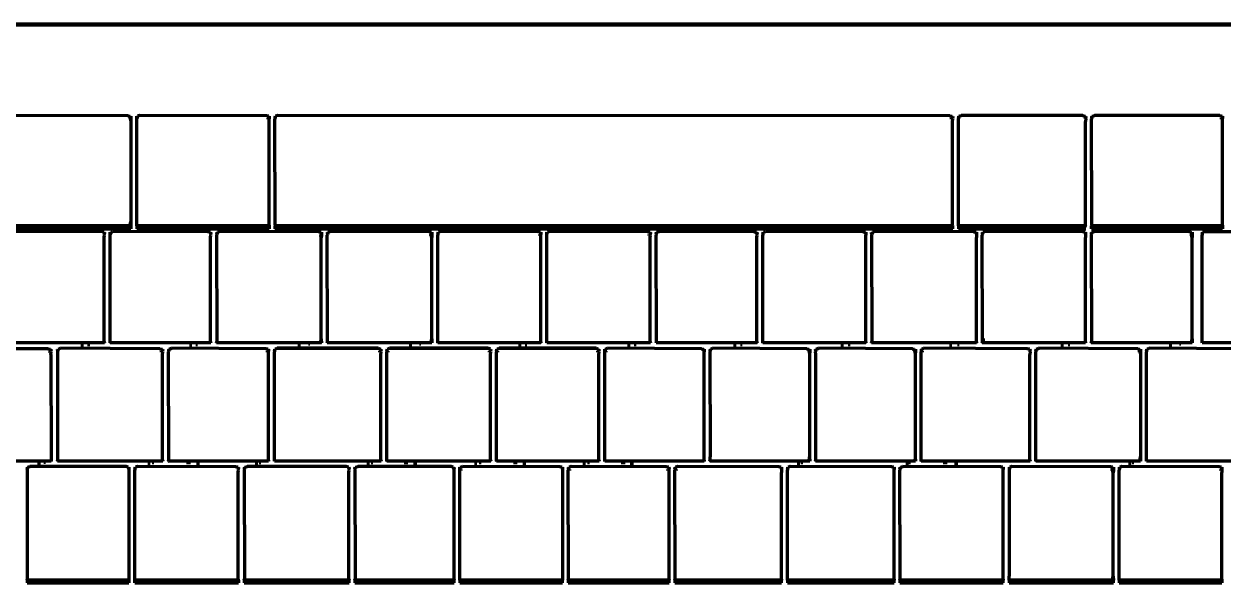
# Model space of a CAD drawing. Header units: millimetres. Extents: x 4307 to 31003, y 2809 to 20009.
# Drawn here: x 11537.9 to 11681.6, y 9545.3 to 9612.3 of the extents above; entities that cross this region are included whole.
import ezdxf

# ---------------------------------------------------------------- set-up
doc = ezdxf.new("R2010")
doc.units = ezdxf.units.MM
doc.layers.add('ProfileEdges', color=7, linetype='Continuous')

msp = doc.modelspace()

# ---------------------------------------------------------------- linework, layer by layer
for p, q in [((11535.55, 9601.26), (11550.34, 9601.29)), ((11550.55, 9601.24), (11550.68, 9601.25)), ((11550.68, 9600.92), (11550.6, 9600.92)), ((11551.37, 9601.25), (11551.45, 9601.26)), ((11551.45, 9600.92), (11551.37, 9600.92)), ((11551.45, 9601.26), (11566.91, 9601.29)), ((11567.25, 9600.92), (11566.91, 9600.92)), ((11567.16, 9601.26), (11567.25, 9601.25)), ((11567.93, 9601.25), (11568.02, 9601.26)), ((11568.02, 9601.26), (11648.82, 9601.29)), ((11649.16, 9600.92), (11648.82, 9600.92)), ((11649.07, 9601.26), (11649.16, 9601.25)), ((11649.84, 9601.25), (11649.93, 9601.26)), ((11649.93, 9601.26), (11665.03, 9601.26)), ((11665.03, 9601.26), (11665.12, 9601.25)), ((11665.12, 9600.92), (11665.03, 9600.92)), ((11665.8, 9601.25), (11665.89, 9601.26)), ((11665.89, 9601.26), (11681.41, 9601.26)), ((11681.5, 9600.92), (11681.16, 9600.92)), ((11681.41, 9601.26), (11681.5, 9601.25)), ((11547.15, 9587.34), (11547.41, 9587.34)), ((11547.41, 9587.34), (11547.5, 9587.34)), ((11547.5, 9587), (11547.41, 9587)), ((11548.18, 9587.34), (11548.27, 9587.34)), ((11548.27, 9587), (11548.18, 9587)), ((11559.91, 9587.34), (11560.17, 9587.34)), ((11560.17, 9587.34), (11560.25, 9587.34)), ((11560.25, 9587), (11560.17, 9587)), ((11560.94, 9587.34), (11561.03, 9587.34)), ((11561.03, 9587), (11560.94, 9587)), ((11573.17, 9587.34), (11573.43, 9587.34)), ((11573.51, 9587), (11573.42, 9587)), ((11573.43, 9587.34), (11573.51, 9587.34)), ((11574.2, 9587.34), (11574.28, 9587.34)), ((11586.41, 9587.34), (11586.67, 9587.34)), ((11586.67, 9587), (11586.41, 9587)), ((11586.67, 9587.34), (11586.75, 9587.34)), ((11586.75, 9587), (11586.67, 9587)), ((11587.44, 9587.34), (11587.52, 9587.34)), ((11587.52, 9587.34), (11587.78, 9587.34)), ((11599.47, 9587.34), (11599.73, 9587.34)), ((11599.81, 9587), (11599.47, 9587)), ((11599.73, 9587.34), (11599.81, 9587.34)), ((11600.5, 9587.34), (11600.58, 9587.34)), ((11600.58, 9587.34), (11600.84, 9587.34)), ((11612.6, 9587.34), (11612.85, 9587.34)), ((11612.94, 9587), (11612.6, 9587)), ((11612.85, 9587.34), (11612.94, 9587.34)), ((11613.62, 9587.34), (11613.71, 9587.34)), ((11613.71, 9587), (11613.62, 9587)), ((11613.71, 9587.34), (11613.97, 9587.34)), ((11625.37, 9587.34), (11625.62, 9587.34)), ((11625.62, 9587.34), (11625.71, 9587.34)), ((11625.71, 9587), (11625.62, 9587)), ((11626.39, 9587.34), (11626.48, 9587.34)), ((11626.48, 9587), (11626.39, 9587)), ((11638.43, 9587.34), (11638.68, 9587.34)), ((11638.68, 9587.34), (11638.77, 9587.34)), ((11638.77, 9587), (11638.68, 9587)), ((11639.45, 9587.34), (11639.54, 9587.34)), ((11639.54, 9587), (11639.45, 9587)), ((11651.68, 9587.34), (11651.94, 9587.34)), ((11651.94, 9587.34), (11652.03, 9587.34)), ((11652.03, 9587), (11651.94, 9587)), ((11652.71, 9587.34), (11652.8, 9587.34)), ((11652.8, 9587.34), (11653.06, 9587.34)), ((11664.74, 9587.34), (11665, 9587.34)), ((11665, 9587.34), (11665.09, 9587.34)), ((11665.09, 9587), (11665, 9587)), ((11665.77, 9587.34), (11665.86, 9587.34)), ((11665.86, 9587.34), (11666.12, 9587.34)), ((11677.53, 9587.34), (11677.68, 9587.34)), ((11677.74, 9587.32), (11677.87, 9587.34)), ((11677.87, 9587), (11677.8, 9587)), ((11679.05, 9587.34), (11679.14, 9587.34)), ((11679.05, 9587), (11679.14, 9587)), ((11679.14, 9587.34), (11679.39, 9587.34)), ((11540.76, 9573.01), (11541.1, 9573.01)), ((11541.01, 9573.34), (11541.1, 9573.34)), ((11541.89, 9573.34), (11541.98, 9573.34)), ((11541.98, 9573.34), (11554.15, 9573.38)), ((11554.49, 9573.01), (11554.15, 9573.01)), ((11554.41, 9573.34), (11554.49, 9573.34)), ((11555.18, 9573.34), (11555.26, 9573.34)), ((11555.26, 9573.01), (11555.18, 9573.01)), ((11555.26, 9573.34), (11566.84, 9573.38)), ((11567.18, 9573.01), (11566.84, 9573.01)), ((11567.1, 9573.34), (11567.18, 9573.34)), ((11567.87, 9573.34), (11567.95, 9573.34)), ((11567.95, 9573.01), (11567.87, 9573.01)), ((11567.95, 9573.34), (11580.57, 9573.34)), ((11580.66, 9573.01), (11580.31, 9573.01)), ((11580.57, 9573.34), (11580.66, 9573.34)), ((11581.34, 9573.34), (11581.43, 9573.34)), ((11581.68, 9573.01), (11581.34, 9573.01)), ((11581.43, 9573.34), (11593.71, 9573.34)), ((11593.8, 9573.01), (11593.45, 9573.01)), ((11593.71, 9573.34), (11593.8, 9573.34)), ((11594.48, 9573.34), (11594.57, 9573.34)), ((11594.82, 9573.01), (11594.48, 9573.01)), ((11594.57, 9573.34), (11606.69, 9573.34)), ((11606.78, 9573.01), (11606.43, 9573.01)), ((11606.69, 9573.34), (11606.78, 9573.34)), ((11607.46, 9573.34), (11607.55, 9573.34)), ((11607.8, 9573.01), (11607.46, 9573.01)), ((11607.55, 9573.34), (11619.04, 9573.38)), ((11619.3, 9573.34), (11619.39, 9573.34)), ((11619.39, 9573.01), (11619.3, 9573.01)), ((11620.07, 9573.34), (11620.16, 9573.34)), ((11620.16, 9573.34), (11631.7, 9573.38)), ((11631.91, 9573.32), (11632.04, 9573.34)), ((11632.04, 9573.01), (11631.97, 9573.01)), ((11632.73, 9573.34), (11632.81, 9573.34)), ((11632.81, 9573.01), (11632.73, 9573.01)), ((11632.81, 9573.34), (11644.35, 9573.38)), ((11644.56, 9573.32), (11644.69, 9573.34)), ((11644.69, 9573.01), (11644.62, 9573.01)), ((11645.38, 9573.34), (11645.46, 9573.34)), ((11645.72, 9573.01), (11645.38, 9573.01)), ((11645.46, 9573.34), (11658.1, 9573.38)), ((11658.35, 9573.34), (11658.44, 9573.34)), ((11658.44, 9573.01), (11658.35, 9573.01)), ((11659.12, 9573.34), (11659.21, 9573.34)), ((11659.21, 9573.01), (11659.12, 9573.01)), ((11659.21, 9573.34), (11671.34, 9573.38)), ((11671.61, 9573.01), (11671.34, 9573.01)), ((11671.56, 9573.32), (11671.68, 9573.34)), ((11671.68, 9573.01), (11671.61, 9573.01)), ((11672.37, 9573.34), (11672.46, 9573.34)), ((11672.46, 9573.01), (11672.37, 9573.01)), ((11672.46, 9573.34), (11684.06, 9573.38)), ((11538.22, 9559.17), (11538.31, 9559.17)), ((11538.22, 9558.84), (11538.31, 9558.84)), ((11538.31, 9559.17), (11550.36, 9559.17)), ((11550.36, 9559.17), (11550.44, 9559.17)), ((11551.13, 9559.17), (11551.21, 9559.17)), ((11551.21, 9558.84), (11551.13, 9558.84)), ((11551.21, 9559.17), (11563.22, 9559.21)), ((11563.48, 9559.17), (11563.56, 9559.17)), ((11563.56, 9558.84), (11563.48, 9558.84)), ((11564.25, 9559.17), (11564.33, 9559.17)), ((11564.33, 9559.17), (11576.74, 9559.17)), ((11576.74, 9559.17), (11576.82, 9559.17)), ((11576.82, 9558.84), (11576.74, 9558.84)), ((11577.51, 9559.17), (11577.59, 9559.17)), ((11577.59, 9558.84), (11577.51, 9558.84)), ((11577.59, 9559.17), (11589.31, 9559.17)), ((11589.31, 9559.17), (11589.4, 9559.17)), ((11590.08, 9559.17), (11590.17, 9559.17)), ((11590.43, 9558.84), (11590.08, 9558.84)), ((11590.17, 9559.17), (11602.07, 9559.21)), ((11602.32, 9559.17), (11602.41, 9559.17)), ((11603.09, 9559.17), (11603.18, 9559.17)), ((11603.44, 9558.84), (11603.09, 9558.84)), ((11603.18, 9559.17), (11614.84, 9559.21)), ((11615.1, 9558.84), (11614.84, 9558.84)), ((11615.1, 9559.17), (11615.18, 9559.17)), ((11615.87, 9559.17), (11615.95, 9559.17)), ((11616.21, 9558.84), (11615.87, 9558.84)), ((11615.95, 9559.17), (11628.32, 9559.21)), ((11628.58, 9559.17), (11628.66, 9559.17)), ((11628.66, 9558.84), (11628.58, 9558.84)), ((11629.35, 9559.17), (11629.43, 9559.17)), ((11629.44, 9558.84), (11629.35, 9558.84)), ((11629.43, 9559.17), (11641.81, 9559.21)), ((11642.07, 9559.17), (11642.16, 9559.17)), ((11642.16, 9558.84), (11642.07, 9558.84)), ((11642.84, 9559.17), (11642.93, 9559.17)), ((11642.93, 9558.84), (11642.84, 9558.84)), ((11642.93, 9559.17), (11654.89, 9559.21)), ((11655.14, 9559.17), (11655.23, 9559.17)), ((11655.23, 9558.84), (11655.14, 9558.84)), ((11655.92, 9559.17), (11656, 9559.17)), ((11656, 9558.84), (11655.92, 9558.84)), ((11656, 9559.17), (11668.08, 9559.21)), ((11668.33, 9558.84), (11668.08, 9558.84)), ((11668.33, 9559.17), (11668.42, 9559.17)), ((11668.42, 9558.84), (11668.33, 9558.84)), ((11669.1, 9559.17), (11669.19, 9559.17)), ((11669.19, 9558.84), (11669.1, 9558.84)), ((11669.19, 9559.17), (11681.08, 9559.21)), ((11681.42, 9558.84), (11681.08, 9558.84)), ((11681.34, 9559.17), (11681.42, 9559.17))]:
    msp.add_line(p, q)
at = {"layer": 'ProfileEdges', "lineweight": 211}
for p, q in [((11508.37, 9612.3), (11807.25, 9612.3)), ((11508.49, 9612.19), (11807.13, 9612.19)), ((11550.34, 9601.29), (11535.81, 9601.35)), ((11550.34, 9601.29), (11550.55, 9601.24)), ((11550.6, 9601.01), (11550.55, 9601.24)), ((11550.6, 9601.01), (11550.6, 9600.92)), ((11550.6, 9600.92), (11550.66, 9600.62)), ((11550.68, 9600.92), (11550.66, 9600.62)), ((11550.68, 9601.25), (11550.68, 9600.92)), ((11551.39, 9600.99), (11551.37, 9601.25)), ((11551.37, 9600.92), (11551.39, 9600.99)), ((11551.39, 9588.2), (11551.37, 9600.92)), ((11551.45, 9601.26), (11551.39, 9600.99)), ((11551.71, 9601.35), (11551.45, 9601.26)), ((11566.91, 9601.29), (11551.71, 9601.35)), ((11567.16, 9601.26), (11566.91, 9601.29)), ((11567.23, 9600.99), (11567.16, 9601.26)), ((11567.25, 9601.25), (11567.23, 9600.99)), ((11567.23, 9600.99), (11567.25, 9600.92)), ((11567.23, 9600.62), (11567.25, 9600.92)), ((11567.93, 9601.25), (11567.95, 9600.99)), ((11567.95, 9600.99), (11567.93, 9600.92)), ((11567.95, 9588.2), (11567.93, 9600.92)), ((11567.95, 9600.99), (11568.02, 9601.26)), ((11568.28, 9601.35), (11568.02, 9601.26)), ((11648.82, 9601.29), (11568.28, 9601.35)), ((11648.82, 9601.29), (11649.07, 9601.26)), ((11649.14, 9600.99), (11649.07, 9601.26)), ((11649.16, 9601.25), (11649.14, 9600.99)), ((11649.16, 9600.92), (11649.14, 9600.99)), ((11649.14, 9600.62), (11649.16, 9600.92)), ((11649.84, 9601.25), (11649.87, 9600.99)), ((11649.87, 9600.99), (11649.84, 9600.92)), ((11649.87, 9588.58), (11649.84, 9600.92)), ((11649.87, 9600.99), (11649.93, 9601.26)), ((11649.93, 9601.26), (11650.19, 9601.35)), ((11664.77, 9601.35), (11650.19, 9601.35)), ((11664.77, 9601.35), (11665.03, 9601.26)), ((11665.09, 9600.99), (11665.03, 9601.26)), ((11665.12, 9601.25), (11665.09, 9600.99)), ((11665.09, 9600.99), (11665.12, 9600.92)), ((11665.12, 9600.92), (11665.09, 9600.62)), ((11665.8, 9601.25), (11665.82, 9600.99)), ((11665.82, 9600.99), (11665.8, 9600.92)), ((11665.82, 9588.58), (11665.8, 9600.92)), ((11665.82, 9600.99), (11665.89, 9601.26)), ((11665.89, 9601.26), (11666.14, 9601.35)), ((11681.16, 9601.35), (11666.14, 9601.35)), ((11681.16, 9601.35), (11681.41, 9601.26)), ((11681.48, 9600.99), (11681.41, 9601.26)), ((11681.5, 9601.25), (11681.48, 9600.99)), ((11681.5, 9600.92), (11681.48, 9600.99)), ((11681.48, 9600.62), (11681.5, 9600.92)), ((11550.66, 9600.62), (11550.66, 9588.58)), ((11567.23, 9588.2), (11567.23, 9600.62)), ((11649.14, 9588.2), (11649.14, 9600.62)), ((11665.09, 9588.2), (11665.09, 9600.62)), ((11681.48, 9588.2), (11681.48, 9600.62)), ((11550.6, 9588.09), (11535.54, 9588.09)), ((11550.6, 9588.28), (11550.66, 9588.58)), ((11550.6, 9588.28), (11550.6, 9588.09)), ((11550.6, 9587.94), (11550.6, 9588.09)), ((11550.68, 9588.09), (11550.6, 9588.09)), ((11550.66, 9588.58), (11550.68, 9588.09)), ((11550.68, 9588.09), (11550.68, 9587.75)), ((11551.37, 9588.09), (11551.39, 9588.2)), ((11551.37, 9588.09), (11551.37, 9587.75)), ((11551.42, 9588.09), (11551.37, 9588.09)), ((11551.39, 9588.2), (11551.42, 9588.09)), ((11551.42, 9588.09), (11551.45, 9587.94)), ((11567.2, 9588.09), (11551.42, 9588.09)), ((11567.16, 9587.94), (11567.2, 9588.09)), ((11567.2, 9588.09), (11567.23, 9588.2)), ((11567.25, 9588.09), (11567.2, 9588.09)), ((11567.23, 9588.2), (11567.25, 9588.09)), ((11567.25, 9588.09), (11567.25, 9587.75)), ((11567.93, 9588.09), (11567.95, 9588.2)), ((11567.93, 9588.09), (11567.93, 9587.75)), ((11568.01, 9588.09), (11567.93, 9588.09)), ((11568.01, 9588.09), (11567.95, 9588.2)), ((11568.06, 9587.96), (11568.01, 9588.09)), ((11649.11, 9588.09), (11568.01, 9588.09)), ((11568.28, 9587.85), (11568.06, 9587.96)), ((11649.07, 9587.94), (11649.11, 9588.09)), ((11649.11, 9588.09), (11649.14, 9588.2)), ((11649.16, 9588.09), (11649.11, 9588.09)), ((11649.14, 9588.2), (11649.16, 9588.09)), ((11649.16, 9587.75), (11649.16, 9588.09)), ((11649.84, 9588.09), (11649.87, 9588.2)), ((11649.84, 9588.09), (11649.84, 9587.75)), ((11649.89, 9588.09), (11649.84, 9588.09)), ((11649.87, 9588.2), (11649.87, 9588.58)), ((11649.87, 9588.2), (11649.89, 9588.09)), ((11649.89, 9588.09), (11649.93, 9587.94)), ((11665.07, 9588.09), (11649.89, 9588.09)), ((11665.03, 9587.94), (11665.07, 9588.09)), ((11665.07, 9588.09), (11665.09, 9588.2)), ((11665.12, 9588.09), (11665.07, 9588.09)), ((11665.09, 9588.2), (11665.12, 9588.09)), ((11665.8, 9588.09), (11665.82, 9588.2)), ((11665.8, 9587.75), (11665.8, 9588.09)), ((11665.85, 9588.09), (11665.8, 9588.09)), ((11665.82, 9588.2), (11665.82, 9588.58)), ((11665.82, 9588.2), (11665.85, 9588.09)), ((11665.85, 9588.09), (11665.89, 9587.94)), ((11681.45, 9588.09), (11665.85, 9588.09)), ((11681.45, 9588.09), (11681.41, 9587.94)), ((11681.48, 9588.2), (11681.45, 9588.09)), ((11681.5, 9588.09), (11681.45, 9588.09)), ((11681.48, 9588.2), (11681.5, 9588.09)), ((11681.5, 9588.09), (11681.5, 9587.75)), ((11535.47, 9587.75), (11550.68, 9587.75)), ((11550.34, 9587.85), (11535.81, 9587.85)), ((11547.15, 9587.43), (11535.81, 9587.43)), ((11547.41, 9587.34), (11547.15, 9587.43)), ((11547.41, 9587.34), (11547.47, 9587.08)), ((11547.5, 9587.34), (11547.47, 9587.08)), ((11547.5, 9587), (11547.47, 9587.08)), ((11547.47, 9586.7), (11547.5, 9587)), ((11547.47, 9574.21), (11547.47, 9586.7)), ((11548.2, 9587.08), (11548.18, 9587.34)), ((11548.18, 9587), (11548.2, 9587.08)), ((11548.2, 9574.21), (11548.18, 9587)), ((11548.27, 9587.34), (11548.2, 9587.08)), ((11548.27, 9587.34), (11548.37, 9587.34)), ((11548.37, 9587.34), (11548.52, 9587.43)), ((11559.91, 9587.37), (11548.52, 9587.43)), ((11550.6, 9587.94), (11550.34, 9587.85)), ((11551.37, 9587.75), (11567.25, 9587.75)), ((11551.71, 9587.91), (11551.45, 9587.94)), ((11566.91, 9587.91), (11551.71, 9587.91)), ((11560.17, 9587.34), (11559.91, 9587.37)), ((11560.17, 9587.34), (11560.23, 9587.08)), ((11560.25, 9587.34), (11560.23, 9587.08)), ((11560.25, 9587), (11560.23, 9587.08)), ((11560.23, 9586.7), (11560.25, 9587)), ((11560.23, 9574.21), (11560.23, 9586.7)), ((11560.94, 9587.34), (11560.96, 9587.08)), ((11560.96, 9587.08), (11560.94, 9587)), ((11560.94, 9587), (11560.96, 9574.21)), ((11561.03, 9587.34), (11560.96, 9587.08)), ((11561.03, 9587.34), (11561.13, 9587.34)), ((11561.28, 9587.43), (11561.13, 9587.34)), ((11573.17, 9587.37), (11561.28, 9587.43)), ((11567.16, 9587.94), (11566.91, 9587.91)), ((11567.93, 9587.75), (11649.16, 9587.75)), ((11648.82, 9587.85), (11568.28, 9587.85)), ((11573.43, 9587.34), (11573.17, 9587.37)), ((11573.43, 9587.09), (11573.42, 9587)), ((11573.49, 9586.7), (11573.42, 9587)), ((11573.43, 9587.34), (11573.43, 9587.09)), ((11573.51, 9587), (11573.49, 9586.7)), ((11573.49, 9574.58), (11573.49, 9586.7)), ((11573.51, 9587.34), (11573.51, 9587)), ((11574.2, 9587.34), (11574.22, 9587.08)), ((11574.22, 9587.08), (11574.2, 9587)), ((11574.22, 9574.21), (11574.2, 9587)), ((11574.28, 9587.34), (11574.22, 9587.08)), ((11574.28, 9587.34), (11574.39, 9587.34)), ((11574.54, 9587.43), (11574.39, 9587.34)), ((11586.41, 9587.37), (11574.54, 9587.43)), ((11586.67, 9587.34), (11586.41, 9587.37)), ((11586.67, 9587), (11586.67, 9587.34)), ((11586.73, 9586.7), (11586.67, 9587)), ((11586.75, 9587), (11586.73, 9586.7)), ((11586.73, 9574.58), (11586.73, 9586.7)), ((11586.75, 9587.34), (11586.75, 9587)), ((11587.44, 9587.34), (11587.46, 9587.08)), ((11587.46, 9587.08), (11587.44, 9587)), ((11587.46, 9574.21), (11587.44, 9587)), ((11587.46, 9587.08), (11587.52, 9587.34)), ((11587.78, 9587.43), (11587.52, 9587.34)), ((11599.47, 9587.37), (11587.78, 9587.43)), ((11599.73, 9587.34), (11599.47, 9587.37)), ((11599.73, 9587.34), (11599.79, 9587.08)), ((11599.81, 9587.34), (11599.79, 9587.08)), ((11599.81, 9587), (11599.79, 9587.08)), ((11599.79, 9586.7), (11599.81, 9587)), ((11599.79, 9574.21), (11599.79, 9586.7)), ((11600.52, 9587.08), (11600.5, 9587.34)), ((11600.52, 9587.08), (11600.58, 9587.34)), ((11600.52, 9574.21), (11600.52, 9587.08)), ((11600.84, 9587.43), (11600.58, 9587.34)), ((11612.6, 9587.37), (11600.84, 9587.43)), ((11612.85, 9587.34), (11612.6, 9587.37)), ((11612.85, 9587.34), (11612.92, 9587.08)), ((11612.94, 9587.34), (11612.92, 9587.08)), ((11612.92, 9587.08), (11612.94, 9587)), ((11612.92, 9586.7), (11612.94, 9587)), ((11612.92, 9574.21), (11612.92, 9586.7)), ((11613.65, 9587.08), (11613.62, 9587.34)), ((11613.62, 9587), (11613.65, 9587.08)), ((11613.65, 9574.21), (11613.62, 9587)), ((11613.65, 9587.08), (11613.71, 9587.34)), ((11613.71, 9587.34), (11613.97, 9587.43)), ((11625.37, 9587.37), (11613.97, 9587.43)), ((11625.37, 9587.37), (11625.62, 9587.34)), ((11625.62, 9587.34), (11625.69, 9587.08)), ((11625.71, 9587.34), (11625.69, 9587.08)), ((11625.71, 9587), (11625.69, 9587.08)), ((11625.69, 9586.7), (11625.71, 9587)), ((11625.69, 9574.21), (11625.69, 9586.7)), ((11626.39, 9587.34), (11626.42, 9587.08)), ((11626.42, 9587.08), (11626.39, 9587)), ((11626.42, 9574.21), (11626.39, 9587)), ((11626.42, 9587.08), (11626.48, 9587.34)), ((11626.48, 9587.34), (11626.59, 9587.34)), ((11626.59, 9587.34), (11626.74, 9587.43)), ((11638.43, 9587.37), (11626.74, 9587.43)), ((11638.43, 9587.37), (11638.68, 9587.34)), ((11638.68, 9587.34), (11638.75, 9587.08)), ((11638.77, 9587.34), (11638.75, 9587.08)), ((11638.75, 9587.08), (11638.77, 9587)), ((11638.75, 9586.7), (11638.77, 9587)), ((11638.75, 9574.21), (11638.75, 9586.7)), ((11639.48, 9587.08), (11639.45, 9587.34)), ((11639.48, 9587.08), (11639.45, 9587)), ((11639.45, 9587), (11639.48, 9574.58)), ((11639.54, 9587.34), (11639.48, 9587.08)), ((11639.54, 9587.34), (11639.65, 9587.34)), ((11639.8, 9587.43), (11639.65, 9587.34)), ((11651.68, 9587.37), (11639.8, 9587.43)), ((11648.82, 9587.85), (11649.07, 9587.94)), ((11649.84, 9587.75), (11665.12, 9587.75)), ((11649.93, 9587.94), (11650.19, 9587.85)), ((11664.77, 9587.85), (11650.19, 9587.85)), ((11651.68, 9587.37), (11651.94, 9587.34)), ((11651.94, 9587.34), (11652.01, 9587.08)), ((11652.03, 9587.34), (11652.01, 9587.08)), ((11652.01, 9587.08), (11652.03, 9587)), ((11652.03, 9587), (11652.01, 9586.7)), ((11652.01, 9574.21), (11652.01, 9586.7)), ((11652.71, 9587.34), (11652.73, 9587.08)), ((11652.73, 9587.08), (11652.71, 9587)), ((11652.73, 9574.21), (11652.71, 9587)), ((11652.73, 9587.08), (11652.8, 9587.34)), ((11653.06, 9587.43), (11652.8, 9587.34)), ((11664.74, 9587.37), (11653.06, 9587.43)), ((11665, 9587.34), (11664.74, 9587.37)), ((11664.77, 9587.85), (11665.03, 9587.94)), ((11665, 9587.34), (11665.07, 9587.08)), ((11665.09, 9587.34), (11665.07, 9587.08)), ((11665.07, 9587.08), (11665.09, 9587)), ((11665.09, 9587), (11665.07, 9586.7)), ((11665.07, 9574.21), (11665.07, 9586.7)), ((11665.77, 9587.34), (11665.79, 9587.08)), ((11665.79, 9587.08), (11665.77, 9587)), ((11665.77, 9587), (11665.79, 9574.21)), ((11665.79, 9587.08), (11665.86, 9587.34)), ((11665.8, 9587.75), (11681.5, 9587.75)), ((11665.86, 9587.34), (11666.12, 9587.43)), ((11665.89, 9587.94), (11666.14, 9587.85)), ((11677.53, 9587.37), (11666.12, 9587.43)), ((11681.16, 9587.85), (11666.14, 9587.85)), ((11677.68, 9587.34), (11677.53, 9587.37)), ((11677.74, 9587.32), (11677.68, 9587.34)), ((11677.74, 9587.32), (11677.79, 9587.09)), ((11677.8, 9587), (11677.79, 9587.09)), ((11677.85, 9586.7), (11677.8, 9587)), ((11677.87, 9587), (11677.85, 9586.7)), ((11677.85, 9574.58), (11677.85, 9586.7)), ((11677.87, 9587.34), (11677.87, 9587)), ((11679.05, 9587.34), (11679.07, 9587.08)), ((11679.07, 9587.08), (11679.05, 9587)), ((11679.07, 9574.21), (11679.05, 9587)), ((11679.07, 9587.08), (11679.14, 9587.34)), ((11679.39, 9587.37), (11679.14, 9587.34)), ((11713.38, 9587.37), (11679.39, 9587.37)), ((11681.16, 9587.85), (11681.41, 9587.94)), ((11547.44, 9574.09), (11535.54, 9574.09)), ((11544.65, 9573.76), (11545, 9573.76)), ((11545.73, 9573.86), (11545.48, 9573.86)), ((11547.44, 9574.09), (11547.47, 9574.21)), ((11547.5, 9574.09), (11547.44, 9574.09)), ((11547.47, 9574.21), (11547.5, 9574.09)), ((11548.18, 9574.09), (11548.2, 9574.21)), ((11548.23, 9574.09), (11548.18, 9574.09)), ((11548.2, 9574.21), (11548.23, 9574.09)), ((11560.2, 9574.08), (11548.23, 9574.09)), ((11557.69, 9573.76), (11557.99, 9573.76)), ((11558.66, 9573.86), (11558.44, 9573.86)), ((11560.2, 9574.08), (11560.23, 9574.21)), ((11560.25, 9574.09), (11560.2, 9574.08)), ((11560.23, 9574.21), (11560.25, 9574.09)), ((11560.94, 9574.09), (11560.96, 9574.21)), ((11560.99, 9574.09), (11560.94, 9574.09)), ((11560.96, 9574.21), (11560.99, 9574.09)), ((11573.4, 9574.08), (11560.99, 9574.09)), ((11570.69, 9573.76), (11571, 9573.76)), ((11572.11, 9573.91), (11571.94, 9573.91)), ((11573.4, 9574.08), (11573.43, 9574.19)), ((11573.51, 9574.09), (11573.4, 9574.08)), ((11573.43, 9574.19), (11573.49, 9574.58)), ((11573.49, 9574.58), (11573.51, 9574.09)), ((11574.2, 9574.09), (11574.22, 9574.21)), ((11574.27, 9574.09), (11574.2, 9574.09)), ((11574.27, 9574.09), (11574.22, 9574.21)), ((11586.65, 9574.08), (11574.27, 9574.09)), ((11584.04, 9573.76), (11584.34, 9573.76)), ((11585.42, 9573.91), (11585.24, 9573.91)), ((11586.65, 9574.08), (11586.67, 9574.19)), ((11586.75, 9574.09), (11586.65, 9574.08)), ((11586.67, 9574.19), (11586.73, 9574.58)), ((11586.73, 9574.58), (11586.75, 9574.09)), ((11587.44, 9574.09), (11587.46, 9574.21)), ((11587.49, 9574.09), (11587.44, 9574.09)), ((11587.46, 9574.21), (11587.49, 9574.09)), ((11599.76, 9574.09), (11587.49, 9574.09)), ((11597.13, 9573.76), (11597.44, 9573.76)), ((11598.13, 9573.86), (11597.92, 9573.86)), ((11599.76, 9574.09), (11599.79, 9574.21)), ((11599.81, 9574.09), (11599.76, 9574.09)), ((11599.79, 9574.21), (11599.81, 9574.09)), ((11600.5, 9574.09), (11600.52, 9574.21)), ((11600.57, 9574.09), (11600.5, 9574.09)), ((11600.57, 9574.09), (11600.52, 9574.21)), ((11612.89, 9574.09), (11600.57, 9574.09)), ((11610.2, 9573.76), (11610.5, 9573.76)), ((11611.22, 9573.86), (11611, 9573.86)), ((11612.89, 9574.09), (11612.92, 9574.21)), ((11612.94, 9574.09), (11612.89, 9574.09)), ((11612.92, 9574.21), (11612.94, 9574.09)), ((11613.62, 9574.09), (11613.65, 9574.21)), ((11613.67, 9574.09), (11613.62, 9574.09)), ((11613.65, 9574.21), (11613.67, 9574.09)), ((11625.66, 9574.09), (11613.67, 9574.09)), ((11622.89, 9573.76), (11623.2, 9573.76)), ((11623.93, 9573.86), (11623.72, 9573.86)), ((11625.66, 9574.09), (11625.69, 9574.21)), ((11625.71, 9574.09), (11625.66, 9574.09)), ((11625.69, 9574.21), (11625.71, 9574.09)), ((11626.39, 9574.09), (11626.42, 9574.21)), ((11626.45, 9574.09), (11626.39, 9574.09)), ((11626.42, 9574.21), (11626.45, 9574.09)), ((11638.72, 9574.09), (11626.45, 9574.09)), ((11635.77, 9573.76), (11636.08, 9573.76)), ((11636.87, 9573.86), (11636.65, 9573.86)), ((11638.72, 9574.09), (11638.75, 9574.21)), ((11638.77, 9574.09), (11638.72, 9574.09)), ((11638.75, 9574.21), (11638.77, 9574.09)), ((11639.45, 9574.09), (11639.48, 9574.21)), ((11639.5, 9574.09), (11639.45, 9574.09)), ((11639.48, 9574.58), (11639.48, 9574.21)), ((11639.48, 9574.21), (11639.5, 9574.09)), ((11651.98, 9574.09), (11639.5, 9574.09)), ((11648.76, 9573.76), (11649.07, 9573.76)), ((11649.93, 9573.86), (11649.72, 9573.86)), ((11651.98, 9574.09), (11652.01, 9574.21)), ((11652.03, 9574.09), (11651.98, 9574.09)), ((11652.01, 9574.21), (11652.03, 9574.09)), ((11652.71, 9574.09), (11652.73, 9574.21)), ((11652.76, 9574.09), (11652.71, 9574.09)), ((11652.73, 9574.21), (11652.76, 9574.09)), ((11652.8, 9574.09), (11652.76, 9574.09)), ((11652.8, 9574.6), (11652.8, 9574.09)), ((11665.04, 9574.09), (11652.8, 9574.09)), ((11662.13, 9573.76), (11662.43, 9573.76)), ((11663.21, 9573.86), (11662.99, 9573.86)), ((11665.07, 9574.21), (11665.04, 9574.09)), ((11665.09, 9574.09), (11665.04, 9574.09)), ((11665.07, 9574.21), (11665.09, 9574.09)), ((11665.77, 9574.09), (11665.79, 9574.21)), ((11665.82, 9574.09), (11665.77, 9574.09)), ((11665.79, 9574.21), (11665.82, 9574.09)), ((11677.8, 9574.08), (11665.82, 9574.09)), ((11675.12, 9573.76), (11675.42, 9573.76)), ((11676.51, 9573.91), (11676.33, 9573.91)), ((11677.8, 9574.08), (11677.85, 9574.58)), ((11677.87, 9574.09), (11677.8, 9574.08)), ((11677.85, 9574.58), (11677.87, 9574.09)), ((11679.05, 9574.09), (11679.07, 9574.21)), ((11679.12, 9574.09), (11679.05, 9574.09)), ((11679.12, 9574.09), (11679.07, 9574.21)), ((11713.65, 9574.09), (11679.12, 9574.09)), ((11540.75, 9573.38), (11519.64, 9573.38)), ((11540.75, 9573.38), (11541.01, 9573.34)), ((11541.08, 9573.08), (11541.01, 9573.34)), ((11541.1, 9573.34), (11541.08, 9573.08)), ((11541.08, 9573.08), (11541.1, 9573.01)), ((11541.08, 9572.7), (11541.1, 9573.01)), ((11541.08, 9572.7), (11541.1, 9560.41)), ((11541.91, 9573.08), (11541.89, 9573.34)), ((11541.91, 9573.08), (11541.98, 9573.34)), ((11541.91, 9560.04), (11541.91, 9573.08)), ((11542.24, 9573.43), (11541.98, 9573.34)), ((11554.15, 9573.38), (11542.24, 9573.43)), ((11554.15, 9573.38), (11554.41, 9573.34)), ((11554.47, 9573.08), (11554.41, 9573.34)), ((11554.49, 9573.34), (11554.47, 9573.08)), ((11554.49, 9573.01), (11554.47, 9573.08)), ((11554.47, 9572.7), (11554.49, 9573.01)), ((11554.47, 9560.04), (11554.47, 9572.7)), ((11555.18, 9573.34), (11555.2, 9573.08)), ((11555.2, 9573.08), (11555.18, 9573.01)), ((11555.2, 9560.04), (11555.18, 9573.01)), ((11555.2, 9573.08), (11555.26, 9573.34)), ((11555.26, 9573.34), (11555.52, 9573.43)), ((11566.84, 9573.38), (11555.52, 9573.43)), ((11567.1, 9573.34), (11566.84, 9573.38)), ((11567.16, 9573.08), (11567.1, 9573.34)), ((11567.18, 9573.34), (11567.16, 9573.08)), ((11567.18, 9573.01), (11567.16, 9573.08)), ((11567.16, 9572.7), (11567.18, 9573.01)), ((11567.16, 9560.04), (11567.16, 9572.7)), ((11567.87, 9573.34), (11567.89, 9573.08)), ((11567.89, 9573.08), (11567.87, 9573.01)), ((11567.89, 9572.7), (11567.87, 9573.01)), ((11567.89, 9573.08), (11567.95, 9573.34)), ((11567.89, 9560.04), (11567.89, 9572.7)), ((11567.95, 9573.34), (11568.21, 9573.43)), ((11580.31, 9573.43), (11568.21, 9573.43)), ((11580.31, 9573.43), (11580.57, 9573.34)), ((11580.63, 9573.08), (11580.57, 9573.34)), ((11580.66, 9573.34), (11580.63, 9573.08)), ((11580.66, 9573.01), (11580.63, 9573.08)), ((11580.63, 9572.7), (11580.66, 9573.01)), ((11580.63, 9560.04), (11580.63, 9572.7)), ((11581.34, 9573.34), (11581.36, 9573.08)), ((11581.36, 9573.08), (11581.34, 9573.01)), ((11581.36, 9572.7), (11581.34, 9573.01)), ((11581.36, 9573.08), (11581.43, 9573.34)), ((11581.36, 9560.04), (11581.36, 9572.7)), ((11581.43, 9573.34), (11581.68, 9573.43)), ((11593.45, 9573.43), (11581.68, 9573.43)), ((11593.71, 9573.34), (11593.45, 9573.43)), ((11593.77, 9573.08), (11593.71, 9573.34)), ((11593.8, 9573.34), (11593.77, 9573.08)), ((11593.8, 9573.01), (11593.77, 9573.08)), ((11593.77, 9572.7), (11593.8, 9573.01)), ((11593.77, 9560.04), (11593.77, 9572.7)), ((11594.48, 9573.34), (11594.5, 9573.08)), ((11594.5, 9573.08), (11594.48, 9573.01)), ((11594.5, 9572.7), (11594.48, 9573.01)), ((11594.5, 9573.08), (11594.57, 9573.34)), ((11594.5, 9560.04), (11594.5, 9572.7)), ((11594.57, 9573.34), (11594.82, 9573.43)), ((11606.43, 9573.43), (11594.82, 9573.43)), ((11606.43, 9573.43), (11606.69, 9573.34)), ((11606.76, 9573.08), (11606.69, 9573.34)), ((11606.78, 9573.34), (11606.76, 9573.08)), ((11606.78, 9573.01), (11606.76, 9573.08)), ((11606.76, 9572.7), (11606.78, 9573.01)), ((11606.76, 9560.04), (11606.76, 9572.7)), ((11607.48, 9573.08), (11607.46, 9573.34)), ((11607.46, 9573.01), (11607.48, 9573.08)), ((11607.48, 9560.04), (11607.46, 9573.01)), ((11607.55, 9573.34), (11607.48, 9573.08)), ((11607.55, 9573.34), (11607.8, 9573.43)), ((11619.04, 9573.38), (11607.8, 9573.43)), ((11619.04, 9573.38), (11619.3, 9573.34)), ((11619.37, 9573.08), (11619.3, 9573.34)), ((11619.39, 9573.34), (11619.37, 9573.08)), ((11619.37, 9573.08), (11619.39, 9573.01)), ((11619.37, 9572.7), (11619.39, 9573.01)), ((11619.37, 9560.04), (11619.37, 9572.7)), ((11620.07, 9573.34), (11620.09, 9573.08)), ((11620.09, 9573.08), (11620.07, 9573.01)), ((11620.07, 9573.01), (11620.09, 9560.41)), ((11620.09, 9573.08), (11620.16, 9573.34)), ((11620.16, 9573.34), (11620.41, 9573.43)), ((11631.7, 9573.38), (11620.41, 9573.43)), ((11631.7, 9573.38), (11631.91, 9573.32)), ((11631.95, 9573.1), (11631.91, 9573.32)), ((11631.95, 9573.1), (11631.97, 9573.01)), ((11631.97, 9573.01), (11632.02, 9572.7)), ((11632.04, 9573.01), (11632.02, 9572.7)), ((11632.02, 9572.7), (11632.02, 9560.41)), ((11632.04, 9573.34), (11632.04, 9573.01)), ((11632.75, 9573.08), (11632.73, 9573.34)), ((11632.73, 9573.01), (11632.75, 9573.08)), ((11632.75, 9572.7), (11632.73, 9573.01)), ((11632.75, 9573.08), (11632.81, 9573.34)), ((11632.75, 9560.04), (11632.75, 9572.7)), ((11632.81, 9573.34), (11633.07, 9573.43)), ((11644.35, 9573.38), (11633.07, 9573.43)), ((11644.35, 9573.38), (11644.56, 9573.32)), ((11644.61, 9573.1), (11644.56, 9573.32)), ((11644.61, 9573.1), (11644.62, 9573.01)), ((11644.62, 9573.01), (11644.67, 9572.7)), ((11644.69, 9573.01), (11644.67, 9572.7)), ((11644.67, 9572.7), (11644.67, 9560.41)), ((11644.69, 9573.34), (11644.69, 9573.01)), ((11645.38, 9573.34), (11645.4, 9573.08)), ((11645.4, 9573.08), (11645.38, 9573.01)), ((11645.4, 9560.04), (11645.38, 9573.01)), ((11645.46, 9573.34), (11645.4, 9573.08)), ((11645.72, 9573.43), (11645.46, 9573.34)), ((11658.1, 9573.38), (11645.72, 9573.43)), ((11658.35, 9573.34), (11658.1, 9573.38)), ((11658.35, 9573.34), (11658.42, 9573.08)), ((11658.44, 9573.34), (11658.42, 9573.08)), ((11658.42, 9573.08), (11658.44, 9573.01)), ((11658.44, 9573.01), (11658.42, 9572.7)), ((11658.42, 9560.04), (11658.42, 9572.7)), ((11659.12, 9573.34), (11659.14, 9573.08)), ((11659.14, 9573.08), (11659.12, 9573.01)), ((11659.14, 9572.7), (11659.12, 9573.01)), ((11659.14, 9573.08), (11659.21, 9573.34)), ((11659.14, 9560.04), (11659.14, 9572.7)), ((11659.21, 9573.34), (11659.47, 9573.43)), ((11671.34, 9573.38), (11659.47, 9573.43)), ((11671.34, 9573.38), (11671.56, 9573.32)), ((11671.6, 9573.1), (11671.56, 9573.32)), ((11671.6, 9573.1), (11671.61, 9573.01)), ((11671.61, 9573.01), (11671.66, 9572.7)), ((11671.68, 9573.01), (11671.66, 9572.7)), ((11671.66, 9572.7), (11671.66, 9560.41)), ((11671.68, 9573.34), (11671.68, 9573.01)), ((11672.37, 9573.34), (11672.39, 9573.08)), ((11672.39, 9573.08), (11672.37, 9573.01)), ((11672.39, 9572.7), (11672.37, 9573.01)), ((11672.39, 9573.08), (11672.46, 9573.34)), ((11672.39, 9560.04), (11672.39, 9572.7)), ((11672.46, 9573.34), (11672.71, 9573.43)), ((11684.06, 9573.38), (11672.71, 9573.43)), ((11541.06, 9559.91), (11519.39, 9559.92)), ((11538.31, 9559.17), (11538.57, 9559.26)), ((11550.1, 9559.26), (11538.57, 9559.26)), ((11539.83, 9559.59), (11539.49, 9559.59)), ((11540.42, 9559.74), (11540.24, 9559.74)), ((11541.06, 9559.91), (11541.1, 9560.04)), ((11541.12, 9559.92), (11541.06, 9559.91)), ((11541.1, 9560.41), (11541.1, 9560.04)), ((11541.1, 9560.04), (11541.12, 9559.92)), ((11541.89, 9559.92), (11541.91, 9560.04)), ((11541.94, 9559.92), (11541.89, 9559.92)), ((11541.91, 9560.04), (11541.94, 9559.92)), ((11554.44, 9559.91), (11541.94, 9559.92)), ((11550.36, 9559.17), (11550.1, 9559.26)), ((11551.47, 9559.26), (11551.21, 9559.17)), ((11563.22, 9559.21), (11551.47, 9559.26)), ((11552.69, 9559.59), (11552.99, 9559.59)), ((11553.43, 9559.69), (11553.22, 9559.69)), ((11554.47, 9560.04), (11554.44, 9559.91)), ((11554.49, 9559.92), (11554.44, 9559.91)), ((11554.47, 9560.04), (11554.49, 9559.92)), ((11555.18, 9559.92), (11555.2, 9560.04)), ((11555.18, 9559.92), (11555.18, 9559.87)), ((11555.23, 9559.92), (11555.18, 9559.92)), ((11555.2, 9560.04), (11555.23, 9559.92)), ((11555.23, 9559.92), (11555.24, 9559.86)), ((11567.13, 9559.91), (11555.23, 9559.92)), ((11557.82, 9559.69), (11557.35, 9559.69)), ((11558.53, 9559.59), (11558.91, 9559.59)), ((11564.33, 9559.17), (11564.59, 9559.26)), ((11576.48, 9559.26), (11564.59, 9559.26)), ((11565.57, 9559.59), (11565.88, 9559.59)), ((11566.26, 9559.69), (11566.04, 9559.69)), ((11567.16, 9560.04), (11567.13, 9559.91)), ((11567.18, 9559.92), (11567.13, 9559.91)), ((11567.16, 9560.04), (11567.18, 9559.92)), ((11567.87, 9559.92), (11567.89, 9560.04)), ((11567.94, 9559.92), (11567.87, 9559.92)), ((11567.94, 9559.92), (11567.89, 9560.04)), ((11580.6, 9559.91), (11567.94, 9559.92)), ((11576.74, 9559.17), (11576.48, 9559.26)), ((11577.59, 9559.17), (11577.85, 9559.26)), ((11589.06, 9559.26), (11577.85, 9559.26)), ((11578.95, 9559.59), (11579.25, 9559.59)), ((11579.67, 9559.69), (11579.45, 9559.69)), ((11580.63, 9560.04), (11580.6, 9559.91)), ((11580.66, 9559.92), (11580.6, 9559.91)), ((11580.63, 9560.04), (11580.66, 9559.92)), ((11581.34, 9559.92), (11581.36, 9560.04)), ((11581.34, 9559.92), (11581.34, 9559.86)), ((11581.41, 9559.92), (11581.34, 9559.92)), ((11581.41, 9559.92), (11581.36, 9560.04)), ((11581.44, 9559.85), (11581.41, 9559.92)), ((11593.74, 9559.91), (11581.41, 9559.92)), ((11583.88, 9559.69), (11583.41, 9559.69)), ((11584.55, 9559.59), (11584.93, 9559.59)), ((11589.31, 9559.17), (11589.06, 9559.26)), ((11590.17, 9559.17), (11590.43, 9559.26)), ((11602.07, 9559.21), (11590.43, 9559.26)), ((11591.84, 9559.59), (11592.14, 9559.59)), ((11592.63, 9559.69), (11592.41, 9559.69)), ((11593.77, 9560.04), (11593.74, 9559.91)), ((11593.8, 9559.92), (11593.74, 9559.91)), ((11593.77, 9560.04), (11593.8, 9559.92)), ((11594.48, 9559.92), (11594.5, 9560.04)), ((11594.48, 9559.92), (11594.48, 9559.86)), ((11594.55, 9559.92), (11594.48, 9559.92)), ((11594.55, 9559.92), (11594.5, 9560.04)), ((11594.58, 9559.85), (11594.55, 9559.92)), ((11606.72, 9559.91), (11594.55, 9559.92)), ((11596.98, 9559.69), (11596.51, 9559.69)), ((11597.63, 9559.59), (11598.01, 9559.59)), ((11603.44, 9559.26), (11603.18, 9559.17)), ((11614.84, 9559.21), (11603.44, 9559.26)), ((11604.83, 9559.59), (11605.14, 9559.59)), ((11605.62, 9559.69), (11605.4, 9559.69)), ((11606.76, 9560.04), (11606.72, 9559.91)), ((11606.78, 9559.92), (11606.72, 9559.91)), ((11606.76, 9560.04), (11606.78, 9559.92)), ((11607.46, 9559.92), (11607.48, 9560.04)), ((11607.46, 9559.92), (11607.46, 9559.86)), ((11607.51, 9559.92), (11607.46, 9559.92)), ((11607.48, 9560.04), (11607.51, 9559.92)), ((11607.51, 9559.92), (11607.53, 9559.86)), ((11619.33, 9559.91), (11607.51, 9559.92)), ((11609.89, 9559.69), (11609.42, 9559.69)), ((11610.52, 9559.59), (11610.9, 9559.59)), ((11616.21, 9559.26), (11615.95, 9559.17)), ((11628.32, 9559.21), (11616.21, 9559.26)), ((11619.33, 9559.91), (11619.37, 9560.04)), ((11619.39, 9559.92), (11619.33, 9559.91)), ((11619.37, 9560.04), (11619.39, 9559.92)), ((11620.07, 9559.92), (11620.09, 9560.04)), ((11620.12, 9559.92), (11620.07, 9559.92)), ((11620.09, 9560.04), (11620.09, 9560.41)), ((11620.09, 9560.04), (11620.12, 9559.92)), ((11631.97, 9559.9), (11620.12, 9559.92)), ((11629.69, 9559.26), (11629.43, 9559.17)), ((11641.81, 9559.21), (11629.69, 9559.26)), ((11630.54, 9559.59), (11630.84, 9559.59)), ((11631.19, 9559.69), (11630.98, 9559.69)), ((11631.97, 9559.9), (11632.02, 9560.41)), ((11632.04, 9559.92), (11631.97, 9559.9)), ((11632.02, 9560.41), (11632.04, 9559.92)), ((11632.73, 9559.92), (11632.75, 9560.04)), ((11632.78, 9559.92), (11632.73, 9559.92)), ((11632.75, 9560.04), (11632.78, 9559.92)), ((11644.62, 9559.89), (11632.78, 9559.92)), ((11642.93, 9559.17), (11643.18, 9559.26)), ((11654.89, 9559.21), (11643.18, 9559.26)), ((11643.56, 9559.59), (11643.87, 9559.59)), ((11644.11, 9559.69), (11643.89, 9559.69)), ((11644.67, 9560.41), (11644.62, 9559.89)), ((11644.69, 9559.92), (11644.62, 9559.89)), ((11644.67, 9560.41), (11644.69, 9559.92)), ((11645.38, 9559.92), (11645.4, 9560.04)), ((11645.38, 9559.92), (11645.38, 9559.87)), ((11645.43, 9559.92), (11645.38, 9559.92)), ((11645.4, 9560.04), (11645.43, 9559.92)), ((11645.43, 9559.92), (11645.44, 9559.87)), ((11658.38, 9559.91), (11645.43, 9559.92)), ((11648.48, 9559.69), (11648.01, 9559.69)), ((11649.38, 9559.59), (11649.76, 9559.59)), ((11656.26, 9559.26), (11656, 9559.17)), ((11668.08, 9559.21), (11656.26, 9559.26)), ((11658.42, 9560.04), (11658.38, 9559.91)), ((11658.44, 9559.92), (11658.38, 9559.91)), ((11658.42, 9560.04), (11658.44, 9559.92)), ((11659.12, 9559.92), (11659.14, 9560.04)), ((11659.2, 9559.92), (11659.12, 9559.92)), ((11659.2, 9559.92), (11659.14, 9560.04)), ((11671.61, 9559.9), (11659.2, 9559.92)), ((11669.45, 9559.26), (11669.19, 9559.17)), ((11681.08, 9559.21), (11669.45, 9559.26)), ((11670.23, 9559.59), (11670.54, 9559.59)), ((11670.87, 9559.69), (11670.66, 9559.69)), ((11671.61, 9559.9), (11671.66, 9560.41)), ((11671.68, 9559.92), (11671.61, 9559.9)), ((11671.66, 9560.41), (11671.68, 9559.92)), ((11672.37, 9559.92), (11672.39, 9560.04)), ((11672.44, 9559.92), (11672.37, 9559.92)), ((11672.44, 9559.92), (11672.39, 9560.04)), ((11684.33, 9559.9), (11672.44, 9559.92)), ((11538.22, 9559.17), (11538.24, 9558.91)), ((11538.24, 9558.91), (11538.22, 9558.84)), ((11538.22, 9558.84), (11538.24, 9545.75)), ((11538.24, 9558.91), (11538.31, 9559.17)), ((11550.36, 9559.17), (11550.42, 9558.91)), ((11550.44, 9559.17), (11550.42, 9558.91)), ((11550.42, 9558.91), (11550.42, 9545.75)), ((11551.13, 9559.17), (11551.15, 9558.91)), ((11551.15, 9558.91), (11551.13, 9558.84)), ((11551.15, 9545.75), (11551.13, 9558.84)), ((11551.15, 9558.91), (11551.21, 9559.17)), ((11563.48, 9559.17), (11563.22, 9559.21)), ((11563.48, 9559.17), (11563.54, 9558.91)), ((11563.56, 9559.17), (11563.54, 9558.91)), ((11563.54, 9558.91), (11563.56, 9558.84)), ((11563.54, 9558.53), (11563.56, 9558.84)), ((11563.54, 9545.75), (11563.54, 9558.53)), ((11564.25, 9559.17), (11564.27, 9558.91)), ((11564.27, 9558.91), (11564.25, 9558.84)), ((11564.25, 9558.84), (11564.27, 9545.75)), ((11564.27, 9558.91), (11564.33, 9559.17)), ((11576.74, 9559.17), (11576.8, 9558.91)), ((11576.82, 9559.17), (11576.8, 9558.91)), ((11576.82, 9558.84), (11576.8, 9558.91)), ((11576.8, 9558.53), (11576.82, 9558.84)), ((11576.8, 9545.75), (11576.8, 9558.53)), ((11577.53, 9558.91), (11577.51, 9559.17)), ((11577.53, 9558.91), (11577.51, 9558.84)), ((11577.51, 9558.84), (11577.53, 9545.75)), ((11577.53, 9558.91), (11577.59, 9559.17)), ((11589.31, 9559.17), (11589.38, 9558.91)), ((11589.4, 9559.17), (11589.38, 9558.91)), ((11589.38, 9558.91), (11589.38, 9545.75)), ((11590.11, 9558.91), (11590.08, 9559.17)), ((11590.08, 9558.84), (11590.11, 9558.91)), ((11590.11, 9545.75), (11590.08, 9558.84)), ((11590.11, 9558.91), (11590.17, 9559.17)), ((11602.32, 9559.17), (11602.07, 9559.21)), ((11602.32, 9559.17), (11602.39, 9558.91)), ((11602.41, 9559.17), (11602.39, 9558.91)), ((11602.39, 9558.91), (11602.39, 9545.75)), ((11603.09, 9559.17), (11603.12, 9558.91)), ((11603.12, 9558.91), (11603.09, 9558.84)), ((11603.12, 9545.75), (11603.09, 9558.84)), ((11603.12, 9558.91), (11603.18, 9559.17)), ((11615.1, 9559.17), (11614.84, 9559.21)), ((11615.1, 9559.17), (11615.16, 9558.91)), ((11615.18, 9559.17), (11615.16, 9558.91)), ((11615.16, 9558.91), (11615.16, 9545.75)), ((11615.89, 9558.91), (11615.87, 9559.17)), ((11615.87, 9558.84), (11615.89, 9558.91)), ((11615.89, 9545.75), (11615.87, 9558.84)), ((11615.95, 9559.17), (11615.89, 9558.91)), ((11628.58, 9559.17), (11628.32, 9559.21)), ((11628.58, 9559.17), (11628.64, 9558.91)), ((11628.66, 9559.17), (11628.64, 9558.91)), ((11628.64, 9558.91), (11628.66, 9558.84)), ((11628.66, 9558.84), (11628.64, 9558.53)), ((11628.64, 9545.75), (11628.64, 9558.53)), ((11629.35, 9559.17), (11629.37, 9558.91)), ((11629.37, 9558.91), (11629.35, 9558.84)), ((11629.37, 9545.75), (11629.35, 9558.84)), ((11629.37, 9558.91), (11629.43, 9559.17)), ((11642.07, 9559.17), (11641.81, 9559.21)), ((11642.07, 9559.17), (11642.14, 9558.91)), ((11642.16, 9559.17), (11642.14, 9558.91)), ((11642.16, 9558.84), (11642.14, 9558.91)), ((11642.14, 9558.53), (11642.16, 9558.84)), ((11642.14, 9545.75), (11642.14, 9558.53)), ((11642.86, 9558.91), (11642.84, 9559.17)), ((11642.84, 9558.84), (11642.86, 9558.91)), ((11642.86, 9545.75), (11642.84, 9558.84)), ((11642.86, 9558.91), (11642.93, 9559.17)), ((11655.14, 9559.17), (11654.89, 9559.21)), ((11655.14, 9559.17), (11655.21, 9558.91)), ((11655.23, 9559.17), (11655.21, 9558.91)), ((11655.23, 9558.84), (11655.21, 9558.91)), ((11655.21, 9558.53), (11655.23, 9558.84)), ((11655.21, 9545.75), (11655.21, 9558.53)), ((11655.92, 9559.17), (11655.94, 9558.91)), ((11655.94, 9558.91), (11655.92, 9558.84)), ((11655.92, 9558.84), (11655.94, 9546.12)), ((11656, 9559.17), (11655.94, 9558.91)), ((11668.33, 9559.17), (11668.08, 9559.21)), ((11668.33, 9558.84), (11668.33, 9559.17)), ((11668.4, 9558.53), (11668.33, 9558.84)), ((11668.42, 9558.84), (11668.4, 9558.53)), ((11668.4, 9546.12), (11668.4, 9558.53)), ((11668.42, 9559.17), (11668.42, 9558.84)), ((11669.1, 9559.17), (11669.13, 9558.91)), ((11669.13, 9558.91), (11669.1, 9558.84)), ((11669.13, 9545.75), (11669.1, 9558.84)), ((11669.19, 9559.17), (11669.13, 9558.91)), ((11681.34, 9559.17), (11681.08, 9559.21)), ((11681.34, 9559.17), (11681.4, 9558.91)), ((11681.42, 9559.17), (11681.4, 9558.91)), ((11681.4, 9558.91), (11681.42, 9558.84)), ((11681.42, 9558.84), (11681.4, 9558.53)), ((11681.4, 9545.75), (11681.4, 9558.53)), ((11538.24, 9545.75), (11538.22, 9545.63)), ((11538.22, 9545.63), (11538.22, 9545.3)), ((11538.27, 9545.63), (11538.22, 9545.63)), ((11538.22, 9545.3), (11550.44, 9545.3)), ((11538.27, 9545.63), (11538.24, 9545.75)), ((11538.31, 9545.49), (11538.27, 9545.63)), ((11550.39, 9545.63), (11538.27, 9545.63)), ((11538.31, 9545.49), (11538.57, 9545.39)), ((11550.1, 9545.45), (11538.57, 9545.39)), ((11550.1, 9545.45), (11550.36, 9545.49)), ((11550.36, 9545.49), (11550.39, 9545.63)), ((11550.39, 9545.63), (11550.42, 9545.75)), ((11550.44, 9545.63), (11550.39, 9545.63)), ((11550.42, 9545.75), (11550.44, 9545.63)), ((11550.44, 9545.63), (11550.44, 9545.3)), ((11551.13, 9545.63), (11551.15, 9545.75)), ((11551.13, 9545.3), (11551.13, 9545.63)), ((11551.18, 9545.63), (11551.13, 9545.63)), ((11551.13, 9545.3), (11563.56, 9545.3)), ((11551.15, 9545.75), (11551.18, 9545.63)), ((11551.18, 9545.63), (11551.21, 9545.49)), ((11563.51, 9545.63), (11551.18, 9545.63)), ((11551.21, 9545.49), (11551.47, 9545.39)), ((11563.22, 9545.39), (11551.47, 9545.39)), ((11563.48, 9545.49), (11563.22, 9545.39)), ((11563.51, 9545.63), (11563.48, 9545.49)), ((11563.54, 9545.75), (11563.51, 9545.63)), ((11563.56, 9545.63), (11563.51, 9545.63)), ((11563.56, 9545.63), (11563.54, 9545.75)), ((11563.56, 9545.63), (11563.56, 9545.3)), ((11564.25, 9545.63), (11564.27, 9545.75)), ((11564.25, 9545.63), (11564.25, 9545.3)), ((11564.3, 9545.63), (11564.25, 9545.63)), ((11564.25, 9545.3), (11576.82, 9545.3)), ((11564.27, 9545.75), (11564.3, 9545.63)), ((11564.3, 9545.63), (11564.33, 9545.49)), ((11576.77, 9545.63), (11564.3, 9545.63)), ((11564.33, 9545.49), (11564.59, 9545.39)), ((11576.48, 9545.45), (11564.59, 9545.39)), ((11576.48, 9545.45), (11576.74, 9545.49)), ((11576.74, 9545.49), (11576.77, 9545.63)), ((11576.77, 9545.63), (11576.8, 9545.75)), ((11576.82, 9545.63), (11576.77, 9545.63)), ((11576.8, 9545.75), (11576.82, 9545.63)), ((11576.82, 9545.3), (11576.82, 9545.63)), ((11577.51, 9545.63), (11577.53, 9545.75)), ((11577.51, 9545.63), (11577.51, 9545.3)), ((11577.56, 9545.63), (11577.51, 9545.63)), ((11577.51, 9545.3), (11589.4, 9545.3)), ((11577.53, 9545.75), (11577.56, 9545.63)), ((11577.56, 9545.63), (11577.59, 9545.49)), ((11589.35, 9545.63), (11577.56, 9545.63)), ((11577.59, 9545.49), (11577.85, 9545.39)), ((11589.06, 9545.45), (11577.85, 9545.39)), ((11589.06, 9545.45), (11589.31, 9545.49)), ((11589.35, 9545.63), (11589.31, 9545.49)), ((11589.38, 9545.75), (11589.35, 9545.63)), ((11589.4, 9545.63), (11589.35, 9545.63)), ((11589.38, 9545.75), (11589.4, 9545.63)), ((11589.4, 9545.3), (11589.4, 9545.63)), ((11590.08, 9545.63), (11590.11, 9545.75)), ((11590.08, 9545.63), (11590.08, 9545.3)), ((11590.16, 9545.63), (11590.08, 9545.63)), ((11590.08, 9545.3), (11602.41, 9545.3)), ((11590.16, 9545.63), (11590.11, 9545.75)), ((11590.21, 9545.5), (11590.16, 9545.63)), ((11602.36, 9545.63), (11590.16, 9545.63)), ((11590.43, 9545.39), (11590.21, 9545.5)), ((11602.07, 9545.39), (11590.43, 9545.39)), ((11602.32, 9545.49), (11602.07, 9545.39)), ((11602.36, 9545.63), (11602.32, 9545.49)), ((11602.39, 9545.75), (11602.36, 9545.63)), ((11602.41, 9545.63), (11602.36, 9545.63)), ((11602.39, 9545.75), (11602.41, 9545.63)), ((11602.41, 9545.3), (11602.41, 9545.63)), ((11603.09, 9545.63), (11603.12, 9545.75)), ((11603.09, 9545.63), (11603.09, 9545.3)), ((11603.17, 9545.63), (11603.09, 9545.63)), ((11603.09, 9545.3), (11615.18, 9545.3)), ((11603.17, 9545.63), (11603.12, 9545.75)), ((11603.22, 9545.5), (11603.17, 9545.63)), ((11615.13, 9545.63), (11603.17, 9545.63)), ((11603.44, 9545.39), (11603.22, 9545.5)), ((11614.84, 9545.39), (11603.44, 9545.39)), ((11615.1, 9545.49), (11614.84, 9545.39)), ((11615.13, 9545.63), (11615.1, 9545.49)), ((11615.16, 9545.75), (11615.13, 9545.63)), ((11615.18, 9545.63), (11615.13, 9545.63)), ((11615.16, 9545.75), (11615.18, 9545.63)), ((11615.18, 9545.3), (11615.18, 9545.63)), ((11615.87, 9545.63), (11615.89, 9545.75)), ((11615.87, 9545.63), (11615.87, 9545.3)), ((11615.94, 9545.63), (11615.87, 9545.63)), ((11615.87, 9545.3), (11628.66, 9545.3)), ((11615.94, 9545.63), (11615.89, 9545.75)), ((11615.99, 9545.5), (11615.94, 9545.63)), ((11628.61, 9545.63), (11615.94, 9545.63)), ((11616.21, 9545.39), (11615.99, 9545.5)), ((11628.32, 9545.39), (11616.21, 9545.39)), ((11628.58, 9545.49), (11628.32, 9545.39)), ((11628.61, 9545.63), (11628.58, 9545.49)), ((11628.64, 9545.75), (11628.61, 9545.63)), ((11628.66, 9545.63), (11628.61, 9545.63)), ((11628.64, 9545.75), (11628.66, 9545.63)), ((11628.66, 9545.3), (11628.66, 9545.63)), ((11629.35, 9545.63), (11629.37, 9545.75)), ((11629.35, 9545.63), (11629.35, 9545.3)), ((11629.4, 9545.63), (11629.35, 9545.63)), ((11629.35, 9545.3), (11642.16, 9545.3)), ((11629.37, 9545.75), (11629.4, 9545.63)), ((11629.4, 9545.63), (11629.43, 9545.49)), ((11642.11, 9545.63), (11629.4, 9545.63)), ((11629.43, 9545.49), (11629.69, 9545.39)), ((11641.81, 9545.39), (11629.69, 9545.39)), ((11642.07, 9545.49), (11641.81, 9545.39)), ((11642.07, 9545.49), (11642.11, 9545.63)), ((11642.11, 9545.63), (11642.14, 9545.75)), ((11642.16, 9545.63), (11642.11, 9545.63)), ((11642.14, 9545.75), (11642.16, 9545.63)), ((11642.16, 9545.3), (11642.16, 9545.63)), ((11642.84, 9545.63), (11642.86, 9545.75)), ((11642.84, 9545.63), (11642.84, 9545.3)), ((11642.91, 9545.63), (11642.84, 9545.63)), ((11642.84, 9545.3), (11655.23, 9545.3)), ((11642.91, 9545.63), (11642.86, 9545.75)), ((11642.97, 9545.5), (11642.91, 9545.63)), ((11655.18, 9545.63), (11642.91, 9545.63)), ((11643.18, 9545.39), (11642.97, 9545.5)), ((11654.89, 9545.39), (11643.18, 9545.39)), ((11655.14, 9545.49), (11654.89, 9545.39)), ((11655.18, 9545.63), (11655.14, 9545.49)), ((11655.21, 9545.75), (11655.18, 9545.63)), ((11655.23, 9545.63), (11655.18, 9545.63)), ((11655.21, 9545.75), (11655.23, 9545.63)), ((11655.23, 9545.3), (11655.23, 9545.63)), ((11655.92, 9545.63), (11655.94, 9545.75)), ((11655.92, 9545.63), (11655.92, 9545.3)), ((11655.97, 9545.63), (11655.92, 9545.63)), ((11655.92, 9545.3), (11668.42, 9545.3)), ((11655.94, 9545.75), (11655.94, 9546.12)), ((11655.97, 9545.63), (11655.94, 9545.75)), ((11656, 9545.49), (11655.97, 9545.63)), ((11668.32, 9545.63), (11655.97, 9545.63)), ((11656.26, 9545.39), (11656, 9545.49)), ((11668.08, 9545.45), (11656.26, 9545.39)), ((11668.29, 9545.5), (11668.08, 9545.45)), ((11668.32, 9545.63), (11668.29, 9545.5)), ((11668.33, 9545.73), (11668.32, 9545.63)), ((11668.42, 9545.63), (11668.32, 9545.63)), ((11668.33, 9545.73), (11668.4, 9546.12)), ((11668.4, 9546.12), (11668.42, 9545.63)), ((11668.42, 9545.3), (11668.42, 9545.63)), ((11669.1, 9545.63), (11669.13, 9545.75)), ((11669.1, 9545.63), (11669.1, 9545.3)), ((11669.18, 9545.63), (11669.1, 9545.63)), ((11669.1, 9545.3), (11681.42, 9545.3)), ((11669.18, 9545.63), (11669.13, 9545.75)), ((11669.23, 9545.5), (11669.18, 9545.63)), ((11681.37, 9545.63), (11669.18, 9545.63)), ((11669.45, 9545.39), (11669.23, 9545.5)), ((11681.08, 9545.39), (11669.45, 9545.39)), ((11681.08, 9545.39), (11681.34, 9545.49)), ((11681.37, 9545.63), (11681.34, 9545.49)), ((11681.4, 9545.75), (11681.37, 9545.63)), ((11681.42, 9545.63), (11681.37, 9545.63)), ((11681.4, 9545.75), (11681.42, 9545.63)), ((11681.42, 9545.63), (11681.42, 9545.3))]:
    msp.add_line(p, q, dxfattribs=at)

doc.saveas('drawing.dxf')
